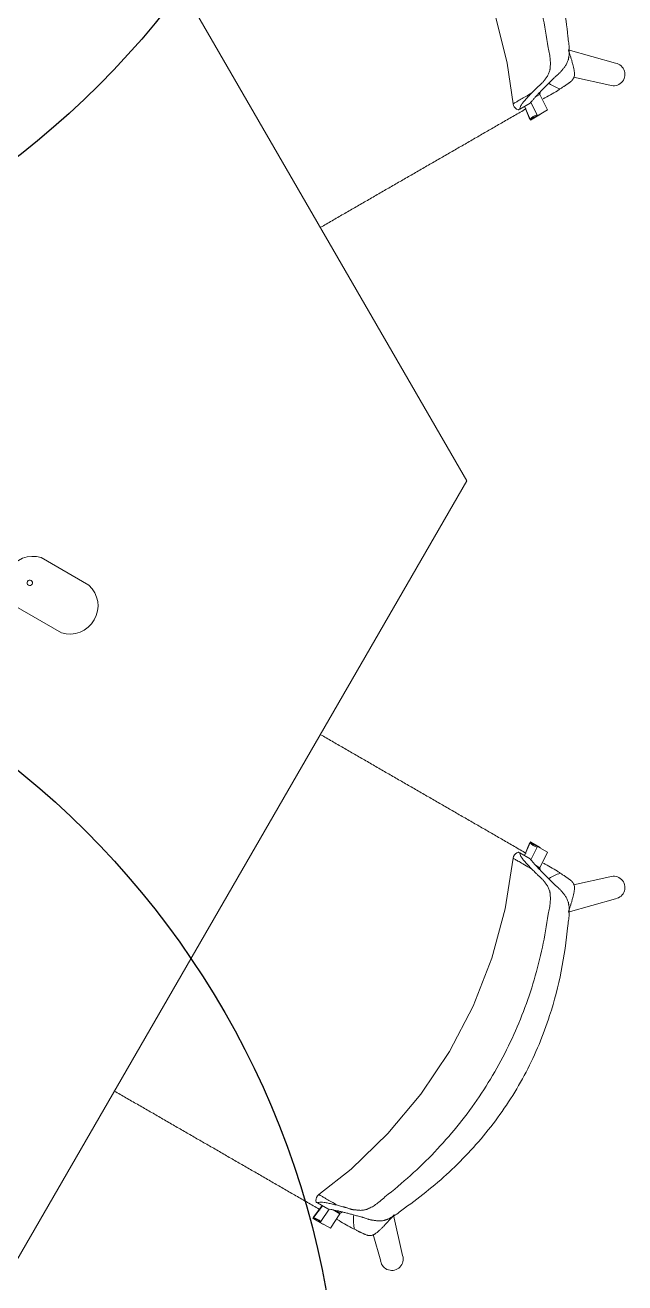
# Model space of a CAD drawing. Header units: millimetres. Extents: x 155920 to 295199, y -4084 to 97293.
# Drawn here: x 177839 to 178530, y 16988 to 18438 of the extents above; entities that cross this region are included whole.
import ezdxf

# ---------------------------------------------------------------- set-up
doc = ezdxf.new("R2010")
doc.units = ezdxf.units.MM
doc.header["$MEASUREMENT"] = 0
doc.layers.add('A-GENM', color=8, linetype='CONTINUOUS', lineweight=9)
doc.layers.add('I-FURN', color=8, linetype='CONTINUOUS', lineweight=9)
doc.layers.add('Social Distancing', color=7, linetype='CONTINUOUS')

msp = doc.modelspace()

# ---------------------------------------------------------------- linework, layer by layer
at = {"layer": 'A-GENM'}
for p, q in [((177912.8, 17792.2), (177857.8, 17824)), ((177826, 17769), (177881, 17737.2))]:
    msp.add_line(p, q, dxfattribs=at)
for centre, radius, start, end in [((177848.1, 17792.9), 32.5, 72.6804, 227.3196), ((177844.6, 17794.9), 3.16, 60, 240), ((177844.6, 17794.9), 3.16, 240, 60), ((177890.7, 17768.3), 32.5, 252.6804, 47.3196)]:
    msp.add_arc(centre, radius, start, end, dxfattribs=at)
at = {"layer": 'I-FURN'}
for p, q in [((178348.2, 17912.3), (177773.2, 18908.2)), ((178380.5, 18451.5), (178394.6, 18394.1)), ((178519.5, 18394), (178465, 18409.5)), ((178394.6, 18394.1), (178401.4, 18347.3)), ((178471.2, 18378), (178513, 18368.7)), ((178401.4, 18347.3), (178401.9, 18345.4)), ((178401.9, 18345.4), (178402.8, 18343.7)), ((178421, 18348), (178409.2, 18341.2)), ((178429.6, 18333.5), (178422, 18349.2)), ((178427.3, 18355.2), (178432.4, 18358.1)), ((178429.3, 18357.5), (178431.9, 18359)), ((178432.4, 18358.1), (178441.2, 18340.2)), ((178402.8, 18343.7), (178403.7, 18342.5)), ((178403.7, 18342.5), (178405.4, 18341.1)), ((178405.4, 18341.1), (178407.4, 18340.2)), ((178414.5, 18344.3), (178420.9, 18329.2)), ((178414.6, 18344.3), (178421.4, 18328.4)), ((178421.4, 18328.4), (178432.9, 18335.1)), ((178441.2, 18340.2), (178429.6, 18333.5)), ((177773.2, 16916.4), (178348.2, 17912.3)), ((178420.9, 17495.3), (178414.5, 17480.3)), ((178421.4, 17496.2), (178414.6, 17480.3)), ((178432.9, 17489.5), (178421.4, 17496.2)), ((178422, 17475.4), (178429.6, 17491)), ((178429.6, 17491), (178441.2, 17484.4)), ((178401.4, 17477.3), (178392.3, 17418.9)), ((178402, 17479.4), (178401.4, 17477.3)), ((178403.1, 17481.4), (178402, 17479.4)), ((178404.1, 17482.5), (178403.1, 17481.4)), ((178405.6, 17483.6), (178404.1, 17482.5)), ((178407.4, 17484.4), (178405.6, 17483.6)), ((178409.2, 17483.4), (178421, 17476.6)), ((178441.2, 17484.4), (178432.4, 17466.4)), ((178432.4, 17466.4), (178427.3, 17469.4)), ((178431.9, 17465.6), (178429.3, 17467.1)), ((178513, 17455.9), (178471.2, 17446.6)), ((178392.3, 17418.9), (178376.9, 17361.9)), ((178465, 17415.1), (178519.5, 17430.6)), ((178376.9, 17361.9), (178355.4, 17306.8)), ((178355.4, 17306.8), (178328.1, 17254.3)), ((178328.1, 17254.3), (178295.3, 17205.1)), ((178295.3, 17205.1), (178257.3, 17159.8)), ((178257.3, 17159.8), (178214.7, 17118.8)), ((178214.7, 17118.8), (178177.6, 17089.5)), ((178174.2, 17082.7), (178174.4, 17084.6)), ((178174.4, 17084.6), (178174.9, 17086)), ((178174.9, 17086), (178176, 17088)), ((178176, 17088), (178177.6, 17089.5)), ((178181.7, 17076.6), (178170.7, 17062)), ((178181.6, 17076.7), (178171.2, 17062.9)), ((178174.4, 17080.9), (178174.2, 17082.7)), ((178176.2, 17079.8), (178188, 17073)), ((178179.3, 17057.4), (178189.6, 17072.7)), ((178179.8, 17058.3), (178189.5, 17072.7)), ((178194.3, 17071.8), (178202, 17067.3)), ((178197.3, 17071.1), (178202.4, 17068.2)), ((178170.7, 17062), (178182.3, 17055.4)), ((178190.9, 17050.8), (178179.3, 17057.4)), ((178202, 17067.3), (178190.9, 17050.8)), ((178274.2, 17019.1), (178263.8, 17065.6)), ((178240.2, 17043.3), (178248.9, 17012.7))]:
    msp.add_line(p, q, dxfattribs=at)
for centre, start, end in [((178517.1, 18381.1), 251.9662, 79.5824), ((178517.1, 17443.5), 280.4176, 108.0338), ((178261.7, 17015.1), 190.3941, 18.0104)]:
    msp.add_arc(centre, 13.1, start, end, dxfattribs=at)
for centre, major_axis, start_param, end_param in [((178433.8, 18317.6), (-8.7, 15.1), 6.026179, 6.605675), ((178434.3, 18316.8), (-8.7, 15.1), 6.026179, 6.605675), ((178433.8, 17506.9), (-8.7, -15.1), 5.960696, 6.540192), ((178434.3, 17507.8), (-8.7, -15.1), 5.960696, 6.540192), ((178167.2, 17045), (-8.7, -15.1), 2.884586, 3.464082), ((178167.6, 17045.9), (-8.7, -15.1), 2.884586, 3.464082), ((178178.7, 17038.4), (-8.7, -15.1), 3.380441, 3.464082)]:
    msp.add_ellipse(centre, major_axis=major_axis, ratio=0.978487, start_param=start_param, end_param=end_param, dxfattribs=at)
for points, knots in [([(178441.9, 18411.9), (178440.1, 18424.6), (178435.6, 18450), (178423, 18499.9), (178400.1, 18560.3), (178361.4, 18627.4), (178320.6, 18677.4), (178283.6, 18713.3), (178263.9, 18729.8), (178253.7, 18737.7)], [-1, -1, -1, -1, -0.9, -0.8, -0.6, -0.4, -0.2, -0.1, 0, 0, 0, 0]), ([(178276.3, 18750.8), (178290.8, 18740.6), (178318.6, 18718.7), (178360.8, 18677.3), (178400.4, 18625.7), (178433.1, 18562.7), (178451.2, 18506.4), (178460.5, 18460.1), (178463.4, 18436.7), (178464.4, 18424.9)], [-1, -1, -1, -1, -0.863636, -0.727273, -0.545455, -0.363636, -0.181818, -0.090909, 0, 0, 0, 0]), ([(178464.4, 18424.9), (178464.9, 18422.3), (178465.7, 18417.3), (178466.1, 18411.6), (178466.1, 18407.4), (178466, 18404.5), (178465.8, 18402.2), (178465.5, 18400.7), (178465.4, 18399.8), (178465.3, 18399.2), (178465.2, 18398.6), (178465, 18397.8), (178464.6, 18396.5), (178463.9, 18394.8), (178463, 18393), (178462, 18391.3), (178460.9, 18389.8), (178459.8, 18388.4), (178458.9, 18387.3), (178458.3, 18386.5), (178458, 18386.1), (178457.7, 18385.7), (178457.5, 18385.4), (178457.1, 18385), (178456.6, 18384.3), (178455.7, 18383.4), (178454.7, 18382.4), (178453.4, 18381.3), (178452.1, 18380.2), (178450.8, 18379.1), (178449.8, 18378.2), (178448.9, 18377.2), (178447.6, 18376), (178445.4, 18373.9), (178442.5, 18370.9), (178439.2, 18367.6), (178436.1, 18364.5), (178433.1, 18361.5), (178430.4, 18358.7), (178428, 18356.1), (178426.6, 18354.4), (178425.9, 18353.7)], [0, 0, 0, 0, 0.035714, 0.071429, 0.089286, 0.107143, 0.125, 0.133929, 0.138393, 0.142857, 0.147321, 0.151786, 0.160714, 0.178571, 0.196429, 0.214286, 0.232143, 0.25, 0.267857, 0.276786, 0.28125, 0.285714, 0.290179, 0.294643, 0.303571, 0.321429, 0.339286, 0.357143, 0.392857, 0.410714, 0.428571, 0.446429, 0.464286, 0.5, 0.571429, 0.642857, 0.714286, 0.785714, 0.857143, 0.928571, 1, 1, 1, 1]), ([(178423, 18359.7), (178424.2, 18360.9), (178425.9, 18362.7), (178427.9, 18364.7), (178429.1, 18365.9), (178430, 18366.8), (178430.9, 18367.6), (178432, 18368.6), (178433.1, 18369.5), (178434.3, 18370.5), (178435.1, 18371.3), (178435.8, 18372.2), (178436.4, 18372.8), (178436.6, 18373.2), (178436.9, 18373.5), (178437.1, 18373.9), (178437.4, 18374.3), (178438, 18375), (178438.8, 18376.2), (178439.9, 18377.6), (178440.9, 18379.2), (178441.9, 18380.9), (178442.8, 18382.7), (178443.4, 18384.5), (178443.7, 18385.8), (178443.9, 18386.5), (178444, 18387.1), (178444.1, 18387.8), (178444.2, 18388.6), (178444.3, 18390.1), (178444.4, 18392.3), (178444.4, 18395.1), (178444.2, 18399.2), (178443.5, 18404.6), (178442.5, 18409.4), (178441.9, 18411.9)], [0, 0, 0, 0, 0.125, 0.1875, 0.21875, 0.25, 0.28125, 0.3125, 0.375, 0.40625, 0.4375, 0.46875, 0.484375, 0.492188, 0.5, 0.507812, 0.515625, 0.53125, 0.5625, 0.59375, 0.625, 0.65625, 0.6875, 0.71875, 0.734375, 0.742188, 0.75, 0.757812, 0.765625, 0.78125, 0.8125, 0.84375, 0.875, 0.9375, 1, 1, 1, 1]), ([(178465.2, 18409.2), (178466, 18406.9), (178467.1, 18403.3), (178468.5, 18398.9), (178469.2, 18396.5), (178469.7, 18394.7), (178470.1, 18393), (178470.6, 18391.4), (178471, 18389.8), (178471.4, 18388.1), (178471.7, 18386.2), (178472, 18384.4), (178472.2, 18383), (178472.2, 18381.9), (178472.2, 18381.1), (178472.2, 18380.3), (178472.1, 18379.2), (178471.8, 18377.9), (178471.2, 18376.6), (178470.4, 18375.4), (178469.6, 18374.4), (178468.6, 18373.4), (178467.7, 18372.7), (178467, 18372.1), (178466.6, 18371.8), (178466.2, 18371.6), (178465.9, 18371.3), (178465.5, 18371), (178464.8, 18370.5), (178463.8, 18369.8), (178462.8, 18369.1), (178461.9, 18368.5), (178461.3, 18368.1), (178460.6, 18367.6), (178459.7, 18367), (178458, 18365.9), (178456.6, 18365), (178455.7, 18364.4)], [0, 0, 0, 0, 0.125, 0.1875, 0.21875, 0.25, 0.28125, 0.3125, 0.34375, 0.375, 0.40625, 0.4375, 0.46875, 0.484375, 0.5, 0.515625, 0.53125, 0.5625, 0.59375, 0.625, 0.65625, 0.6875, 0.71875, 0.734375, 0.742188, 0.75, 0.757812, 0.765625, 0.78125, 0.8125, 0.84375, 0.859375, 0.875, 0.890625, 0.90625, 0.9375, 1, 1, 1, 1]), ([(178423, 18359.7), (178420.4, 18358.2), (178415.8, 18355.5), (178410.3, 18352.4), (178406.2, 18350), (178403.9, 18348.7), (178402.6, 18347.9), (178402, 18347.6), (178401.6, 18347.3), (178401.4, 18347.3), (178401.4, 18347.3)], [0, 0, 0, 0, 0.1111111, 0.2222222, 0.3333333, 0.4444444, 0.5, 0.5555556, 0.6111111, 0.6625707, 0.6625707, 0.6625707, 0.6625707]), ([(178432.3, 18358.1), (178432.4, 18358.5), (178432.5, 18359.5), (178432.6, 18360.4), (178432.6, 18360.9)], [-0.8741323, -0.8741323, -0.8741323, -0.8741323, -0.6666667, -0.4718724, -0.4718724, -0.4718724, -0.4718724]), ([(178442.2, 18371.2), (178442.5, 18371), (178444.7, 18369.5), (178449.1, 18367.1), (178453.4, 18365.2), (178455.7, 18364.4)], [0.93933321, 0.93933321, 0.93933321, 0.93933321, 0.94444444, 0.97222222, 1, 1, 1, 1]), ([(178425.6, 18353.3), (178424.8, 18352.4), (178423.2, 18350.6), (178421.7, 18348.9), (178421, 18348)], [0.0567824, 0.0567824, 0.0567824, 0.0567824, 0.5, 1, 1, 1, 1]), ([(178416.5, 18341.5), (178415.9, 18341.2), (178413.1, 18339.5), (178408, 18336.6), (178401.2, 18332.7), (178394.5, 18328.8), (178385.8, 18323.8), (178375.1, 18317.6), (178364.5, 18311.5), (178355.9, 18306.5), (178349.4, 18302.8), (178342.7, 18298.9), (178334.1, 18293.9), (178323.3, 18287.7), (178310.4, 18280.3), (178297.3, 18272.7), (178284.1, 18265.1), (178271.2, 18257.6), (178260.3, 18251.4), (178251.6, 18246.3), (178245, 18242.5), (178238.4, 18238.7), (178229.7, 18233.7), (178218.9, 18227.4), (178208.1, 18221.2), (178199.4, 18216.2), (178192.8, 18212.4), (178186.2, 18208.5), (178181.7, 18205.9), (178179.3, 18204.6), (178179.2, 18204.5)], [-0.8977274, -0.8977274, -0.8977274, -0.8977274, -0.8928571, -0.875, -0.8571429, -0.8392857, -0.8214286, -0.7857143, -0.75, -0.7321429, -0.7142857, -0.6964286, -0.6785714, -0.6428571, -0.6071429, -0.5714286, -0.5357143, -0.5, -0.4642857, -0.4464286, -0.4285714, -0.4107143, -0.3928571, -0.3571429, -0.3214286, -0.3035714, -0.2857143, -0.2678571, -0.25, -0.2485148, -0.2485148, -0.2485148, -0.2485148]), ([(178179.1, 17620.1), (178179.3, 17620), (178181.7, 17618.6), (178186.2, 17616), (178192.8, 17612.2), (178199.4, 17608.4), (178208.1, 17603.4), (178218.9, 17597.1), (178229.7, 17590.9), (178238.4, 17585.9), (178245, 17582.1), (178251.6, 17578.2), (178260.3, 17573.2), (178271.2, 17566.9), (178284.1, 17559.5), (178297.3, 17551.9), (178310.4, 17544.3), (178323.3, 17536.9), (178334.1, 17530.6), (178342.7, 17525.6), (178349.4, 17521.8), (178355.9, 17518), (178364.5, 17513.1), (178375.1, 17507), (178385.8, 17500.8), (178394.5, 17495.7), (178401.2, 17491.9), (178408, 17487.9), (178413.1, 17485), (178415.9, 17483.4), (178416.5, 17483)], [-0.7515277, -0.7515277, -0.7515277, -0.7515277, -0.75, -0.7321429, -0.7142857, -0.6964286, -0.6785714, -0.6428571, -0.6071429, -0.5892857, -0.5714286, -0.5535714, -0.5357143, -0.5, -0.4642857, -0.4285714, -0.3928571, -0.3571429, -0.3214286, -0.3035714, -0.2857143, -0.2678571, -0.25, -0.2142857, -0.1785714, -0.1607143, -0.1428571, -0.125, -0.1071429, -0.1022726, -0.1022726, -0.1022726, -0.1022726]), ([(178401.4, 17477.3), (178401.4, 17477.3), (178401.6, 17477.2), (178402, 17477), (178402.8, 17476.5), (178404.5, 17475.5), (178407.9, 17473.6), (178414.1, 17470), (178419.8, 17466.7), (178423, 17464.8)], [0.3374293, 0.3374293, 0.3374293, 0.3374293, 0.3888889, 0.4444444, 0.5138889, 0.5833333, 0.7222222, 0.8611111, 1, 1, 1, 1]), ([(178441.9, 17412.7), (178442.5, 17415.2), (178443.5, 17420), (178444.2, 17425.4), (178444.4, 17429.4), (178444.4, 17432.3), (178444.3, 17434.5), (178444.2, 17436), (178444.1, 17436.8), (178444, 17437.4), (178443.9, 17438), (178443.7, 17438.8), (178443.4, 17440.1), (178442.8, 17441.8), (178441.9, 17443.7), (178440.9, 17445.4), (178439.9, 17447), (178438.8, 17448.4), (178438, 17449.5), (178437.4, 17450.3), (178437.1, 17450.7), (178436.9, 17451), (178436.6, 17451.3), (178436.4, 17451.7), (178435.8, 17452.4), (178435.1, 17453.2), (178434.3, 17454.1), (178433.1, 17455.1), (178432, 17456), (178430.9, 17457), (178430, 17457.8), (178429.1, 17458.7), (178427.9, 17459.9), (178425.9, 17461.9), (178424.2, 17463.7), (178423, 17464.8)], [0, 0, 0, 0, 0.0625, 0.125, 0.15625, 0.1875, 0.21875, 0.234375, 0.242188, 0.25, 0.257812, 0.265625, 0.28125, 0.3125, 0.34375, 0.375, 0.40625, 0.4375, 0.46875, 0.484375, 0.492188, 0.5, 0.507812, 0.515625, 0.53125, 0.5625, 0.59375, 0.625, 0.6875, 0.71875, 0.75, 0.78125, 0.8125, 0.875, 1, 1, 1, 1]), ([(178425.9, 17470.9), (178427.2, 17469.4), (178429.5, 17466.8), (178433.1, 17463.1), (178436.1, 17460), (178439.2, 17456.9), (178442.5, 17453.7), (178445.4, 17450.7), (178447.9, 17448.3), (178449.5, 17446.7), (178450.8, 17445.5), (178452.1, 17444.4), (178453.4, 17443.3), (178454.7, 17442.1), (178455.7, 17441.2), (178456.6, 17440.3), (178457.1, 17439.6), (178457.5, 17439.1), (178457.7, 17438.8), (178458, 17438.5), (178458.3, 17438), (178458.9, 17437.3), (178459.8, 17436.2), (178460.9, 17434.8), (178462, 17433.3), (178463, 17431.6), (178463.9, 17429.8), (178464.6, 17428), (178465, 17426.7), (178465.2, 17425.9), (178465.3, 17425.3), (178465.4, 17424.7), (178465.5, 17423.9), (178465.8, 17422.3), (178466, 17420.1), (178466.1, 17417.1), (178466.1, 17413), (178465.7, 17407.3), (178464.9, 17402.3), (178464.4, 17399.7)], [0, 0, 0, 0, 0.142857, 0.214286, 0.285714, 0.357143, 0.428571, 0.5, 0.535714, 0.571429, 0.589286, 0.607143, 0.642857, 0.660714, 0.678571, 0.696429, 0.705357, 0.709821, 0.714286, 0.71875, 0.723214, 0.732143, 0.75, 0.767857, 0.785714, 0.803571, 0.821429, 0.839286, 0.848214, 0.852679, 0.857143, 0.861607, 0.866071, 0.875, 0.892857, 0.910714, 0.928571, 0.964286, 1, 1, 1, 1]), ([(178432.6, 17463.7), (178432.6, 17464.1), (178432.5, 17465.1), (178432.4, 17466), (178432.3, 17466.4)], [-0.5281276, -0.5281276, -0.5281276, -0.5281276, -0.3333333, -0.1258677, -0.1258677, -0.1258677, -0.1258677]), ([(178455.7, 17460.1), (178453.4, 17459.3), (178449.1, 17457.4), (178444.7, 17455), (178442.5, 17453.6), (178442.2, 17453.4)], [0, 0, 0, 0, 0.02777778, 0.05555556, 0.06066679, 0.06066679, 0.06066679, 0.06066679]), ([(178455.7, 17460.1), (178456.6, 17459.6), (178458, 17458.6), (178459.7, 17457.6), (178460.6, 17457), (178461.3, 17456.5), (178461.9, 17456.1), (178462.8, 17455.5), (178463.8, 17454.8), (178464.8, 17454.1), (178465.5, 17453.6), (178465.9, 17453.2), (178466.2, 17453), (178466.6, 17452.8), (178467, 17452.5), (178467.7, 17451.9), (178468.6, 17451.1), (178469.6, 17450.2), (178470.4, 17449.2), (178471.2, 17448), (178471.8, 17446.6), (178472.1, 17445.4), (178472.2, 17444.3), (178472.2, 17443.5), (178472.2, 17442.7), (178472.2, 17441.6), (178472, 17440.1), (178471.7, 17438.4), (178471.4, 17436.5), (178471, 17434.7), (178470.6, 17433.1), (178470.1, 17431.6), (178469.7, 17429.9), (178469.2, 17428.1), (178468.5, 17425.7), (178467.1, 17421.3), (178466, 17417.7), (178465.2, 17415.4)], [0, 0, 0, 0, 0.0625, 0.09375, 0.109375, 0.125, 0.140625, 0.15625, 0.1875, 0.21875, 0.234375, 0.242188, 0.25, 0.257812, 0.265625, 0.28125, 0.3125, 0.34375, 0.375, 0.40625, 0.4375, 0.46875, 0.484375, 0.5, 0.515625, 0.53125, 0.5625, 0.59375, 0.625, 0.65625, 0.6875, 0.71875, 0.75, 0.78125, 0.8125, 0.875, 1, 1, 1, 1]), ([(178253.7, 17086.8), (178263.9, 17094.7), (178283.6, 17111.3), (178320.6, 17147.2), (178361.4, 17197.2), (178400.1, 17264.3), (178423, 17324.6), (178435.6, 17374.6), (178440.1, 17399.9), (178441.9, 17412.7)], [-1, -1, -1, -1, -0.9, -0.8, -0.6, -0.4, -0.2, -0.1, 0, 0, 0, 0]), ([(178464.4, 17399.7), (178462.9, 17382), (178457.8, 17347), (178443.1, 17289.8), (178418.2, 17229.7), (178379.9, 17169.8), (178340.2, 17126), (178304.8, 17094.8), (178286, 17080.6), (178276.3, 17073.8)], [-1, -1, -1, -1, -0.863636, -0.727273, -0.545455, -0.363636, -0.181818, -0.090909, 0, 0, 0, 0]), ([(178179.1, 17072), (178178.7, 17072.2), (178173.9, 17075), (178164.6, 17080.4), (178151.2, 17088.1), (178138.2, 17095.6), (178127.4, 17101.9), (178118.6, 17106.9), (178112, 17110.8), (178105.4, 17114.6), (178096.6, 17119.6), (178085.8, 17125.9), (178075, 17132.1), (178066.4, 17137.1), (178059.8, 17140.9), (178053.3, 17144.7), (178044.6, 17149.6), (178034, 17155.8), (178023.2, 17162), (178014.6, 17167), (178008, 17170.8), (178001.3, 17174.6), (177992.6, 17179.7), (177981.7, 17186), (177968.6, 17193.5), (177955.3, 17201.2), (177946.4, 17206.4), (177941.9, 17208.9), (177941.8, 17209)], [-0.896036, -0.896036, -0.896036, -0.896036, -0.8928571, -0.8571429, -0.8214286, -0.7857143, -0.75, -0.7321429, -0.7142857, -0.6964286, -0.6785714, -0.6428571, -0.6071429, -0.5892857, -0.5714286, -0.5535714, -0.5357143, -0.5, -0.4642857, -0.4464286, -0.4285714, -0.4107143, -0.3928571, -0.3571429, -0.3214286, -0.2857143, -0.25, -0.2489174, -0.2489174, -0.2489174, -0.2489174]), ([(178199.2, 17077.1), (178196.6, 17078.6), (178191.9, 17081.2), (178186.4, 17084.4), (178182.3, 17086.8), (178180, 17088.1), (178178.7, 17088.8), (178178.1, 17089.2), (178177.7, 17089.5), (178177.6, 17089.5), (178177.6, 17089.5)], [0, 0, 0, 0, 0.1111111, 0.2222222, 0.3333333, 0.4444444, 0.5, 0.5555556, 0.6111111, 0.6625707, 0.6625707, 0.6625707, 0.6625707]), ([(178199.2, 17077.1), (178200.7, 17076.7), (178203.1, 17076.1), (178205.9, 17075.3), (178207.5, 17074.9), (178208.7, 17074.6), (178209.9, 17074.2), (178211.3, 17073.7), (178212.6, 17073.2), (178214.1, 17072.7), (178215.3, 17072.4), (178216.3, 17072.2), (178217.1, 17072.1), (178217.6, 17072), (178218, 17072), (178218.4, 17072), (178218.9, 17071.9), (178219.9, 17071.8), (178221.3, 17071.6), (178223, 17071.4), (178224.9, 17071.3), (178226.9, 17071.3), (178229, 17071.5), (178230.8, 17071.8), (178232.1, 17072.2), (178232.8, 17072.4), (178233.4, 17072.6), (178233.9, 17072.9), (178234.7, 17073.2), (178236.1, 17073.8), (178238.1, 17074.8), (178240.5, 17076.2), (178243.9, 17078.4), (178248.2, 17081.8), (178251.9, 17085), (178253.7, 17086.8)], [0, 0, 0, 0, 0.125, 0.1875, 0.21875, 0.25, 0.28125, 0.3125, 0.375, 0.40625, 0.4375, 0.46875, 0.484375, 0.492188, 0.5, 0.507812, 0.515625, 0.53125, 0.5625, 0.59375, 0.625, 0.65625, 0.6875, 0.71875, 0.734375, 0.742188, 0.75, 0.757812, 0.765625, 0.78125, 0.8125, 0.84375, 0.875, 0.9375, 1, 1, 1, 1]), ([(178276.3, 17073.8), (178274.3, 17072.1), (178270.3, 17068.9), (178265.6, 17065.7), (178262, 17063.6), (178259.4, 17062.2), (178257.3, 17061.3), (178255.9, 17060.7), (178255.1, 17060.4), (178254.5, 17060.2), (178253.9, 17060), (178253.1, 17059.8), (178251.8, 17059.5), (178250, 17059.2), (178247.9, 17059.1), (178246, 17059.1), (178244.1, 17059.3), (178242.4, 17059.6), (178241, 17059.8), (178240, 17059.9), (178239.4, 17060), (178239, 17060), (178238.6, 17060.1), (178238.1, 17060.2), (178237.2, 17060.3), (178236, 17060.6), (178234.7, 17061), (178233, 17061.5), (178231.4, 17062.1), (178229.8, 17062.7), (178228.5, 17063.1), (178227.2, 17063.5), (178225.5, 17063.9), (178222.6, 17064.7), (178218.6, 17065.8), (178214.1, 17067), (178209.8, 17068.2), (178205.7, 17069.2), (178201.9, 17070.2), (178198.4, 17070.9), (178196.3, 17071.4), (178195.4, 17071.5)], [0, 0, 0, 0, 0.035714, 0.071429, 0.089286, 0.107143, 0.125, 0.133929, 0.138393, 0.142857, 0.147321, 0.151786, 0.160714, 0.178571, 0.196429, 0.214286, 0.232143, 0.25, 0.267857, 0.276786, 0.28125, 0.285714, 0.290179, 0.294643, 0.303571, 0.321429, 0.339286, 0.357143, 0.392857, 0.410714, 0.428571, 0.446429, 0.464286, 0.5, 0.571429, 0.642857, 0.714286, 0.785714, 0.857143, 0.928571, 1, 1, 1, 1]), ([(178202.4, 17068.2), (178202.8, 17068.3), (178203.6, 17068.7), (178204.5, 17069.1), (178205, 17069.3)], [-0.8810546, -0.8810546, -0.8810546, -0.8810546, -0.6666667, -0.4718724, -0.4718724, -0.4718724, -0.4718724]), ([(178217.8, 17066.1), (178217.8, 17065.2), (178217.5, 17062.1), (178217.6, 17056.6), (178218.2, 17051.9), (178218.6, 17049.4)], [0.93303317, 0.93303317, 0.93303317, 0.93303317, 0.94444444, 0.97222222, 1, 1, 1, 1]), ([(178262.1, 17063.6), (178260.5, 17061.8), (178257.9, 17059), (178254.8, 17055.7), (178253.1, 17053.8), (178251.8, 17052.5), (178250.6, 17051.2), (178249.4, 17050.1), (178248.2, 17049), (178246.9, 17047.7), (178245.5, 17046.5), (178244.1, 17045.3), (178242.9, 17044.5), (178242, 17043.9), (178241.3, 17043.5), (178240.6, 17043.1), (178239.6, 17042.7), (178238.3, 17042.3), (178236.8, 17042.1), (178235.5, 17042.2), (178234.2, 17042.4), (178232.9, 17042.8), (178231.7, 17043.2), (178230.9, 17043.6), (178230.4, 17043.8), (178230, 17043.9), (178229.7, 17044.1), (178229.2, 17044.3), (178228.4, 17044.6), (178227.3, 17045.2), (178226.2, 17045.7), (178225.3, 17046.1), (178224.5, 17046.5), (178223.8, 17046.8), (178222.8, 17047.3), (178221.1, 17048.2), (178219.6, 17048.9), (178218.6, 17049.4)], [0, 0, 0, 0, 0.125, 0.1875, 0.21875, 0.25, 0.28125, 0.3125, 0.34375, 0.375, 0.40625, 0.4375, 0.46875, 0.484375, 0.5, 0.515625, 0.53125, 0.5625, 0.59375, 0.625, 0.65625, 0.6875, 0.71875, 0.734375, 0.742188, 0.75, 0.757812, 0.765625, 0.78125, 0.8125, 0.84375, 0.859375, 0.875, 0.890625, 0.90625, 0.9375, 1, 1, 1, 1])]:
    msp.add_open_spline(points, degree=3, knots=knots, dxfattribs=at)
for points in [[(178409.2, 18341.2), (178409.1, 18341.7), (178409.3, 18342.8), (178410.4, 18345.2), (178412.4, 18348.1), (178415.3, 18351.5), (178418.8, 18355.4), (178421.6, 18358.3), (178423, 18359.7)], [(178452.5, 18362.3), (178447.2, 18359.2), (178441.7, 18356.1), (178436.1, 18352.8)], [(178455.7, 18364.4), (178455.2, 18364.1), (178454.1, 18363.4), (178453.1, 18362.7), (178452.5, 18362.3)], [(178408, 18340.5), (178407.7, 18340.4), (178407.3, 18340.1), (178407.4, 18340.2), (178408, 18340.5), (178408.7, 18340.9), (178409.2, 18341.2)], [(178409.2, 17483.4), (178408.7, 17483.7), (178408, 17484.1), (178407.4, 17484.4), (178407.3, 17484.5), (178407.7, 17484.2), (178408, 17484)], [(178423, 17464.8), (178421.6, 17466.3), (178418.8, 17469.2), (178415.3, 17473.1), (178412.4, 17476.5), (178410.4, 17479.4), (178409.3, 17481.8), (178409.1, 17482.9), (178409.2, 17483.4)], [(178421, 17476.6), (178421.7, 17475.7), (178423.3, 17473.9), (178425, 17471.9), (178425.9, 17470.9)], [(178436.4, 17471.5), (178442, 17468.3), (178447.3, 17465.3), (178452.5, 17462.2)], [(178452.5, 17462.2), (178453.1, 17461.9), (178454.1, 17461.2), (178455.2, 17460.5), (178455.7, 17460.1)], [(178175, 17080.5), (178174.7, 17080.7), (178174.3, 17080.9), (178174.4, 17080.8), (178175, 17080.5), (178175.7, 17080.1), (178176.2, 17079.8)], [(178176.2, 17079.8), (178176.5, 17080.1), (178177.6, 17080.5), (178180.2, 17080.8), (178183.8, 17080.4), (178188.2, 17079.6), (178193.3, 17078.6), (178197.1, 17077.6), (178199.2, 17077.1)], [(178195.4, 17071.5), (178194, 17071.8), (178191.5, 17072.4), (178189.1, 17072.8), (178188, 17073)], [(178215.2, 17051.2), (178209.9, 17054.2), (178204.4, 17057.4), (178198.8, 17060.6)], [(178264.5, 17066.4), (178263.7, 17065.5), (178262.9, 17064.5), (178262.1, 17063.6)], [(178262.1, 17063.6), (178262.9, 17064.6), (178263.7, 17065.5), (178264.6, 17066.4)], [(178218.6, 17049.4), (178218, 17049.7), (178216.9, 17050.3), (178215.8, 17050.9), (178215.2, 17051.2)]]:
    msp.add_open_spline(points, degree=3, dxfattribs=at)
at = {"layer": 'Social Distancing'}
for centre in [(177217.5, 19076.3), (177201.8, 16801.6)]:
    msp.add_circle(centre, 1000, dxfattribs=at)

doc.saveas('drawing.dxf')
